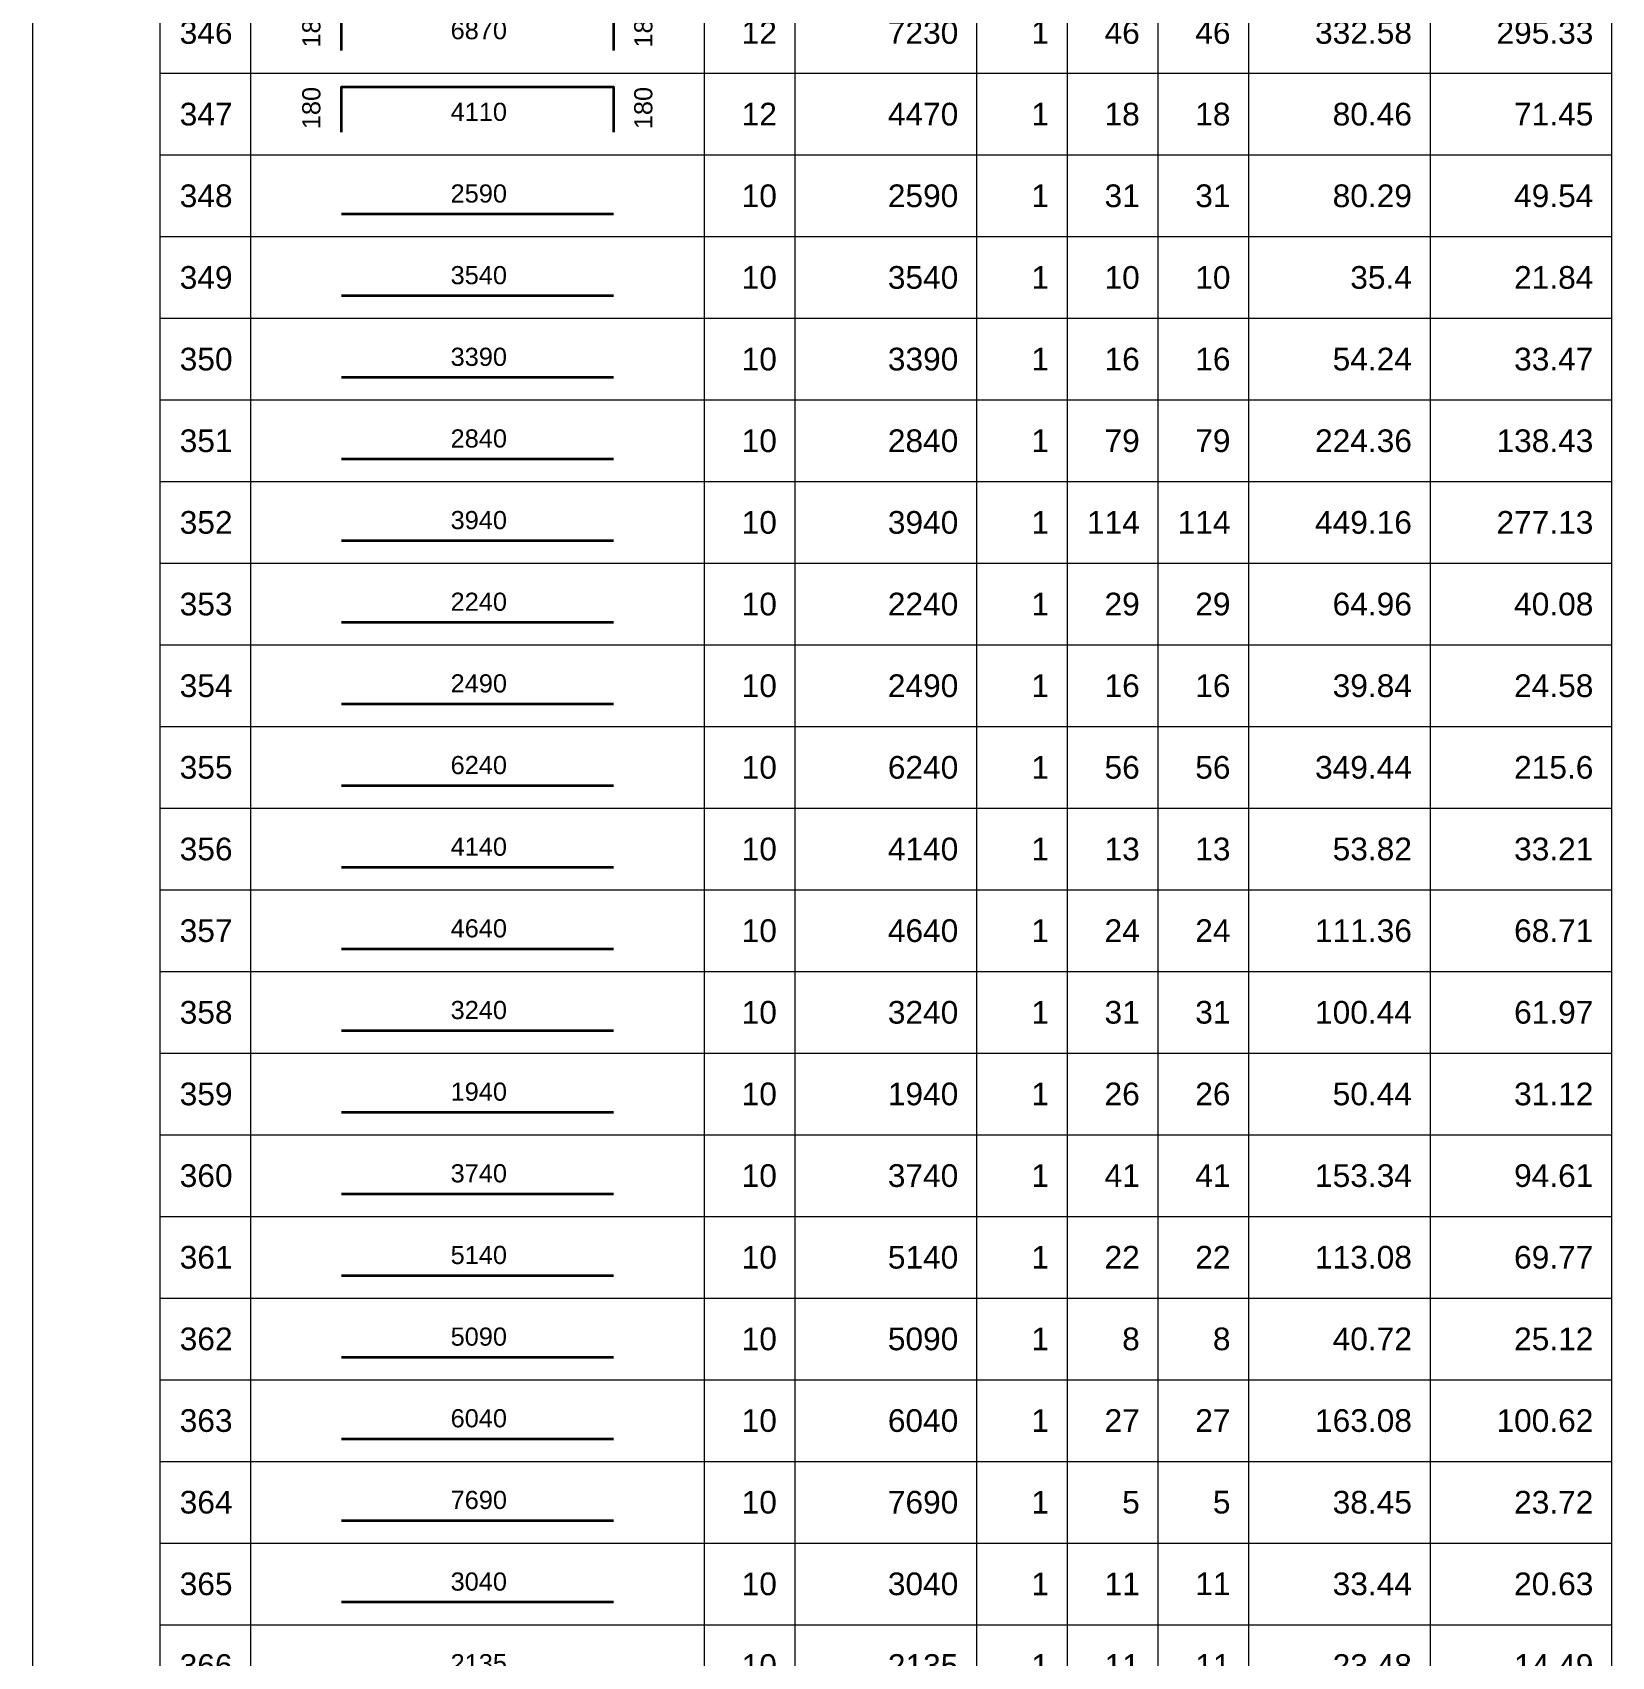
# Model space of a CAD drawing. Header units: millimetres. Extents: x -415354 to 883813, y -531490 to 486716.
# Drawn here: x 798740 to 816146, y -372542 to -354640 of the extents above; entities that cross this region are included whole.
import ezdxf
from ezdxf.enums import TextEntityAlignment as Align

# ---------------------------------------------------------------- set-up
doc = ezdxf.new("R2010")
doc.units = ezdxf.units.MM
doc.header["$MEASUREMENT"] = 0
for name, color, linetype, lineweight in [('NDC_FRAME', 7, 'Continuous', 20), ('NDC_S_REBAR', 4, 'Continuous', 35), ('NDC_S_VN TEXT', 7, 'Continuous', 20), ('NDC_Table', 3, 'Continuous', 20)]:
    doc.layers.add(name, color=color, linetype=linetype, lineweight=lineweight)
doc.styles.add('ARIAL', font='arial.ttf', dxfattribs={"width": 0.8})

# ---------------------------------------------------------------- blocks, each defined once
blk = doc.blocks.new('dang04')
at = {"layer": 'NDC_S_REBAR'}
blk.add_lwpolyline([(3405, -650), (3405, -150), (6405, -150), (6405, -650)], dxfattribs=at)
at = {"layer": 'NDC_Table'}
for p, q in [((0, 0), (0, -900)), ((1405, 0), (1405, -900)), ((2405, 0), (2405, -900)), ((7405, 0), (7405, -900)), ((8405, 0), (8405, -900)), ((10405, 0), (10405, -900)), ((11405, 0), (11405, -900)), ((12405, 0), (12405, -900)), ((13405, 0), (13405, -900)), ((15405, 0), (15405, -900)), ((17405, 0), (17405, -900)), ((1405, -900), (17405, -900))]:
    blk.add_line(p, q, dxfattribs=at)
at = {"layer": 'NDC_S_VN TEXT', "style": 'ARIAL'}
for p in [(3073, -150), (6733, -150)]:
    blk.add_attdef('D03', text='', height=200, rotation=90, dxfattribs=at).set_placement(p, align=Align.MIDDLE_RIGHT)
for p in [(2205, -450), (8205, -450), (10205, -450), (11205, -450), (12205, -450), (13205, -450), (15205, -450), (17205, -450)]:
    blk.add_attdef('D03', text='', height=250, dxfattribs=at).set_placement(p, align=Align.MIDDLE_RIGHT)
blk.add_attdef('D03', text='', height=200, dxfattribs=at).set_placement((4920, -425), align=Align.MIDDLE_CENTER)
blk = doc.blocks.new('dang01')
at = {"layer": 'NDC_S_REBAR'}
blk.add_line((3405, -650), (6405, -650), dxfattribs=at)
at = {"layer": 'NDC_Table'}
for p, q in [((0, 0), (0, -900)), ((1405, 0), (1405, -900)), ((2405, 0), (2405, -900)), ((7405, 0), (7405, -900)), ((8405, 0), (8405, -900)), ((10405, 0), (10405, -900)), ((11405, 0), (11405, -900)), ((12405, 0), (12405, -900)), ((13405, 0), (13405, -900)), ((15405, 0), (15405, -900)), ((17405, 0), (17405, -900)), ((1405, -900), (17405, -900))]:
    blk.add_line(p, q, dxfattribs=at)
at = {"layer": 'NDC_S_VN TEXT', "style": 'ARIAL'}
for p in [(2205, -450), (8205, -450), (10205, -450), (11205, -450), (12205, -450), (13205, -450), (15205, -450), (17205, -450)]:
    blk.add_attdef('D03', text='', height=250, dxfattribs=at).set_placement(p, align=Align.MIDDLE_RIGHT)
blk.add_attdef('00000000', text='', height=200, dxfattribs=at).set_placement((4920, -425), align=Align.MIDDLE_CENTER)

msp = doc.modelspace()

# ---------------------------------------------------------------- block references
at = {"layer": 'NDC_FRAME'}
ref = msp.add_blockref('dang04', (798740.5, -354190.5), dxfattribs=at)
ref.add_attrib('D03', '346', dxfattribs={"layer": 'NDC_S_VN TEXT', "height": 250, "style": 'ARIAL'}).set_placement((800945.8, -354640.5), align=Align.MIDDLE_RIGHT)
ref.add_attrib('D03', '180', dxfattribs={"layer": 'NDC_S_VN TEXT', "height": 200, "rotation": 90, "style": 'ARIAL'}).set_placement((801813.8, -354340.5), align=Align.MIDDLE_RIGHT)
ref.add_attrib('D03', '6870', dxfattribs={"layer": 'NDC_S_VN TEXT', "height": 200, "style": 'ARIAL'}).set_placement((803660.1, -354615.2), align=Align.MIDDLE_CENTER)
ref.add_attrib('D03', '180', dxfattribs={"layer": 'NDC_S_VN TEXT', "height": 200, "rotation": 90, "style": 'ARIAL'}).set_placement((805473, -354340.5), align=Align.MIDDLE_RIGHT)
ref.add_attrib('D03', '12', dxfattribs={"layer": 'NDC_S_VN TEXT', "height": 250, "style": 'ARIAL'}).set_placement((806945.8, -354640.5), align=Align.MIDDLE_RIGHT)
ref.add_attrib('D03', '7230', dxfattribs={"layer": 'NDC_S_VN TEXT', "height": 250, "style": 'ARIAL'}).set_placement((808945.8, -354640.5), align=Align.MIDDLE_RIGHT)
ref.add_attrib('D03', '1', dxfattribs={"layer": 'NDC_S_VN TEXT', "height": 250, "style": 'ARIAL'}).set_placement((809945.8, -354640.5), align=Align.MIDDLE_RIGHT)
ref.add_attrib('D03', '46', dxfattribs={"layer": 'NDC_S_VN TEXT', "height": 250, "style": 'ARIAL'}).set_placement((810945.8, -354640.5), align=Align.MIDDLE_RIGHT)
ref.add_attrib('D03', '46', dxfattribs={"layer": 'NDC_S_VN TEXT', "height": 250, "style": 'ARIAL'}).set_placement((811945.8, -354640.2), align=Align.MIDDLE_RIGHT)
ref.add_attrib('D03', '332.58', dxfattribs={"layer": 'NDC_S_VN TEXT', "height": 250, "style": 'ARIAL'}).set_placement((813945.8, -354640.5), align=Align.MIDDLE_RIGHT)
ref.add_attrib('D03', '295.33', dxfattribs={"layer": 'NDC_S_VN TEXT', "height": 250, "style": 'ARIAL'}).set_placement((815945.8, -354640.5), align=Align.MIDDLE_RIGHT)
ref = msp.add_blockref('dang04', (798740.5, -355090.5), dxfattribs=at)
ref.add_attrib('D03', '347', dxfattribs={"layer": 'NDC_S_VN TEXT', "height": 250, "style": 'ARIAL'}).set_placement((800945.8, -355540.5), align=Align.MIDDLE_RIGHT)
ref.add_attrib('D03', '180', dxfattribs={"layer": 'NDC_S_VN TEXT', "height": 200, "rotation": 90, "style": 'ARIAL'}).set_placement((801813.8, -355240.5), align=Align.MIDDLE_RIGHT)
ref.add_attrib('D03', '4110', dxfattribs={"layer": 'NDC_S_VN TEXT', "height": 200, "style": 'ARIAL'}).set_placement((803660.1, -355515.2), align=Align.MIDDLE_CENTER)
ref.add_attrib('D03', '180', dxfattribs={"layer": 'NDC_S_VN TEXT', "height": 200, "rotation": 90, "style": 'ARIAL'}).set_placement((805473, -355240.5), align=Align.MIDDLE_RIGHT)
ref.add_attrib('D03', '12', dxfattribs={"layer": 'NDC_S_VN TEXT', "height": 250, "style": 'ARIAL'}).set_placement((806945.8, -355540.5), align=Align.MIDDLE_RIGHT)
ref.add_attrib('D03', '4470', dxfattribs={"layer": 'NDC_S_VN TEXT', "height": 250, "style": 'ARIAL'}).set_placement((808945.8, -355540.5), align=Align.MIDDLE_RIGHT)
ref.add_attrib('D03', '1', dxfattribs={"layer": 'NDC_S_VN TEXT', "height": 250, "style": 'ARIAL'}).set_placement((809945.8, -355540.5), align=Align.MIDDLE_RIGHT)
ref.add_attrib('D03', '18', dxfattribs={"layer": 'NDC_S_VN TEXT', "height": 250, "style": 'ARIAL'}).set_placement((810945.8, -355540.5), align=Align.MIDDLE_RIGHT)
ref.add_attrib('D03', '18', dxfattribs={"layer": 'NDC_S_VN TEXT', "height": 250, "style": 'ARIAL'}).set_placement((811945.8, -355540.2), align=Align.MIDDLE_RIGHT)
ref.add_attrib('D03', '80.46', dxfattribs={"layer": 'NDC_S_VN TEXT', "height": 250, "style": 'ARIAL'}).set_placement((813945.8, -355540.5), align=Align.MIDDLE_RIGHT)
ref.add_attrib('D03', '71.45', dxfattribs={"layer": 'NDC_S_VN TEXT', "height": 250, "style": 'ARIAL'}).set_placement((815945.8, -355540.5), align=Align.MIDDLE_RIGHT)
ref = msp.add_blockref('dang01', (798740.5, -355990.5), dxfattribs=at)
ref.add_attrib('D03', '348', dxfattribs={"layer": 'NDC_S_VN TEXT', "height": 250, "style": 'ARIAL'}).set_placement((800945.8, -356440.5), align=Align.MIDDLE_RIGHT)
ref.add_attrib('00000000', '2590', dxfattribs={"layer": 'NDC_S_VN TEXT', "height": 200, "style": 'ARIAL'}).set_placement((803660.1, -356415.2), align=Align.MIDDLE_CENTER)
ref.add_attrib('D03', '10', dxfattribs={"layer": 'NDC_S_VN TEXT', "height": 250, "style": 'ARIAL'}).set_placement((806945.8, -356440.5), align=Align.MIDDLE_RIGHT)
ref.add_attrib('D03', '2590', dxfattribs={"layer": 'NDC_S_VN TEXT', "height": 250, "style": 'ARIAL'}).set_placement((808945.8, -356440.5), align=Align.MIDDLE_RIGHT)
ref.add_attrib('D03', '1', dxfattribs={"layer": 'NDC_S_VN TEXT', "height": 250, "style": 'ARIAL'}).set_placement((809945.8, -356440.5), align=Align.MIDDLE_RIGHT)
ref.add_attrib('D03', '31', dxfattribs={"layer": 'NDC_S_VN TEXT', "height": 250, "style": 'ARIAL'}).set_placement((810945.8, -356440.5), align=Align.MIDDLE_RIGHT)
ref.add_attrib('D03', '31', dxfattribs={"layer": 'NDC_S_VN TEXT', "height": 250, "style": 'ARIAL'}).set_placement((811945.8, -356440.2), align=Align.MIDDLE_RIGHT)
ref.add_attrib('D03', '80.29', dxfattribs={"layer": 'NDC_S_VN TEXT', "height": 250, "style": 'ARIAL'}).set_placement((813945.8, -356440.5), align=Align.MIDDLE_RIGHT)
ref.add_attrib('D03', '49.54', dxfattribs={"layer": 'NDC_S_VN TEXT', "height": 250, "style": 'ARIAL'}).set_placement((815945.8, -356440.5), align=Align.MIDDLE_RIGHT)
ref = msp.add_blockref('dang01', (798740.5, -356890.5), dxfattribs=at)
ref.add_attrib('D03', '349', dxfattribs={"layer": 'NDC_S_VN TEXT', "height": 250, "style": 'ARIAL'}).set_placement((800945.8, -357340.5), align=Align.MIDDLE_RIGHT)
ref.add_attrib('00000000', '3540', dxfattribs={"layer": 'NDC_S_VN TEXT', "height": 200, "style": 'ARIAL'}).set_placement((803660.1, -357315.2), align=Align.MIDDLE_CENTER)
ref.add_attrib('D03', '10', dxfattribs={"layer": 'NDC_S_VN TEXT', "height": 250, "style": 'ARIAL'}).set_placement((806945.8, -357340.5), align=Align.MIDDLE_RIGHT)
ref.add_attrib('D03', '3540', dxfattribs={"layer": 'NDC_S_VN TEXT', "height": 250, "style": 'ARIAL'}).set_placement((808945.8, -357340.5), align=Align.MIDDLE_RIGHT)
ref.add_attrib('D03', '1', dxfattribs={"layer": 'NDC_S_VN TEXT', "height": 250, "style": 'ARIAL'}).set_placement((809945.8, -357340.5), align=Align.MIDDLE_RIGHT)
ref.add_attrib('D03', '10', dxfattribs={"layer": 'NDC_S_VN TEXT', "height": 250, "style": 'ARIAL'}).set_placement((810945.8, -357340.5), align=Align.MIDDLE_RIGHT)
ref.add_attrib('D03', '10', dxfattribs={"layer": 'NDC_S_VN TEXT', "height": 250, "style": 'ARIAL'}).set_placement((811945.8, -357340.2), align=Align.MIDDLE_RIGHT)
ref.add_attrib('D03', '35.4', dxfattribs={"layer": 'NDC_S_VN TEXT', "height": 250, "style": 'ARIAL'}).set_placement((813945.8, -357340.5), align=Align.MIDDLE_RIGHT)
ref.add_attrib('D03', '21.84', dxfattribs={"layer": 'NDC_S_VN TEXT', "height": 250, "style": 'ARIAL'}).set_placement((815945.8, -357340.5), align=Align.MIDDLE_RIGHT)
ref = msp.add_blockref('dang01', (798740.5, -357790.5), dxfattribs=at)
ref.add_attrib('D03', '350', dxfattribs={"layer": 'NDC_S_VN TEXT', "height": 250, "style": 'ARIAL'}).set_placement((800945.8, -358240.5), align=Align.MIDDLE_RIGHT)
ref.add_attrib('00000000', '3390', dxfattribs={"layer": 'NDC_S_VN TEXT', "height": 200, "style": 'ARIAL'}).set_placement((803660.1, -358215.2), align=Align.MIDDLE_CENTER)
ref.add_attrib('D03', '10', dxfattribs={"layer": 'NDC_S_VN TEXT', "height": 250, "style": 'ARIAL'}).set_placement((806945.8, -358240.5), align=Align.MIDDLE_RIGHT)
ref.add_attrib('D03', '3390', dxfattribs={"layer": 'NDC_S_VN TEXT', "height": 250, "style": 'ARIAL'}).set_placement((808945.8, -358240.5), align=Align.MIDDLE_RIGHT)
ref.add_attrib('D03', '1', dxfattribs={"layer": 'NDC_S_VN TEXT', "height": 250, "style": 'ARIAL'}).set_placement((809945.8, -358240.5), align=Align.MIDDLE_RIGHT)
ref.add_attrib('D03', '16', dxfattribs={"layer": 'NDC_S_VN TEXT', "height": 250, "style": 'ARIAL'}).set_placement((810945.8, -358240.5), align=Align.MIDDLE_RIGHT)
ref.add_attrib('D03', '16', dxfattribs={"layer": 'NDC_S_VN TEXT', "height": 250, "style": 'ARIAL'}).set_placement((811945.8, -358240.2), align=Align.MIDDLE_RIGHT)
ref.add_attrib('D03', '54.24', dxfattribs={"layer": 'NDC_S_VN TEXT', "height": 250, "style": 'ARIAL'}).set_placement((813945.8, -358240.5), align=Align.MIDDLE_RIGHT)
ref.add_attrib('D03', '33.47', dxfattribs={"layer": 'NDC_S_VN TEXT', "height": 250, "style": 'ARIAL'}).set_placement((815945.8, -358240.5), align=Align.MIDDLE_RIGHT)
ref = msp.add_blockref('dang01', (798740.5, -358690.5), dxfattribs=at)
ref.add_attrib('D03', '351', dxfattribs={"layer": 'NDC_S_VN TEXT', "height": 250, "style": 'ARIAL'}).set_placement((800945.8, -359140.5), align=Align.MIDDLE_RIGHT)
ref.add_attrib('00000000', '2840', dxfattribs={"layer": 'NDC_S_VN TEXT', "height": 200, "style": 'ARIAL'}).set_placement((803660.1, -359115.2), align=Align.MIDDLE_CENTER)
ref.add_attrib('D03', '10', dxfattribs={"layer": 'NDC_S_VN TEXT', "height": 250, "style": 'ARIAL'}).set_placement((806945.8, -359140.5), align=Align.MIDDLE_RIGHT)
ref.add_attrib('D03', '2840', dxfattribs={"layer": 'NDC_S_VN TEXT', "height": 250, "style": 'ARIAL'}).set_placement((808945.8, -359140.5), align=Align.MIDDLE_RIGHT)
ref.add_attrib('D03', '1', dxfattribs={"layer": 'NDC_S_VN TEXT', "height": 250, "style": 'ARIAL'}).set_placement((809945.8, -359140.5), align=Align.MIDDLE_RIGHT)
ref.add_attrib('D03', '79', dxfattribs={"layer": 'NDC_S_VN TEXT', "height": 250, "style": 'ARIAL'}).set_placement((810945.8, -359140.5), align=Align.MIDDLE_RIGHT)
ref.add_attrib('D03', '79', dxfattribs={"layer": 'NDC_S_VN TEXT', "height": 250, "style": 'ARIAL'}).set_placement((811945.8, -359140.2), align=Align.MIDDLE_RIGHT)
ref.add_attrib('D03', '224.36', dxfattribs={"layer": 'NDC_S_VN TEXT', "height": 250, "style": 'ARIAL'}).set_placement((813945.8, -359140.5), align=Align.MIDDLE_RIGHT)
ref.add_attrib('D03', '138.43', dxfattribs={"layer": 'NDC_S_VN TEXT', "height": 250, "style": 'ARIAL'}).set_placement((815945.8, -359140.5), align=Align.MIDDLE_RIGHT)
ref = msp.add_blockref('dang01', (798740.5, -359590.5), dxfattribs=at)
ref.add_attrib('D03', '352', dxfattribs={"layer": 'NDC_S_VN TEXT', "height": 250, "style": 'ARIAL'}).set_placement((800945.8, -360040.5), align=Align.MIDDLE_RIGHT)
ref.add_attrib('00000000', '3940', dxfattribs={"layer": 'NDC_S_VN TEXT', "height": 200, "style": 'ARIAL'}).set_placement((803660.1, -360015.2), align=Align.MIDDLE_CENTER)
ref.add_attrib('D03', '10', dxfattribs={"layer": 'NDC_S_VN TEXT', "height": 250, "style": 'ARIAL'}).set_placement((806945.8, -360040.5), align=Align.MIDDLE_RIGHT)
ref.add_attrib('D03', '3940', dxfattribs={"layer": 'NDC_S_VN TEXT', "height": 250, "style": 'ARIAL'}).set_placement((808945.8, -360040.5), align=Align.MIDDLE_RIGHT)
ref.add_attrib('D03', '1', dxfattribs={"layer": 'NDC_S_VN TEXT', "height": 250, "style": 'ARIAL'}).set_placement((809945.8, -360040.5), align=Align.MIDDLE_RIGHT)
ref.add_attrib('D03', '114', dxfattribs={"layer": 'NDC_S_VN TEXT', "height": 250, "style": 'ARIAL'}).set_placement((810945.8, -360040.5), align=Align.MIDDLE_RIGHT)
ref.add_attrib('D03', '114', dxfattribs={"layer": 'NDC_S_VN TEXT', "height": 250, "style": 'ARIAL'}).set_placement((811945.8, -360040.2), align=Align.MIDDLE_RIGHT)
ref.add_attrib('D03', '449.16', dxfattribs={"layer": 'NDC_S_VN TEXT', "height": 250, "style": 'ARIAL'}).set_placement((813945.8, -360040.5), align=Align.MIDDLE_RIGHT)
ref.add_attrib('D03', '277.13', dxfattribs={"layer": 'NDC_S_VN TEXT', "height": 250, "style": 'ARIAL'}).set_placement((815945.8, -360040.5), align=Align.MIDDLE_RIGHT)
ref = msp.add_blockref('dang01', (798740.5, -360490.5), dxfattribs=at)
ref.add_attrib('D03', '353', dxfattribs={"layer": 'NDC_S_VN TEXT', "height": 250, "style": 'ARIAL'}).set_placement((800945.8, -360940.5), align=Align.MIDDLE_RIGHT)
ref.add_attrib('00000000', '2240', dxfattribs={"layer": 'NDC_S_VN TEXT', "height": 200, "style": 'ARIAL'}).set_placement((803660.1, -360915.2), align=Align.MIDDLE_CENTER)
ref.add_attrib('D03', '10', dxfattribs={"layer": 'NDC_S_VN TEXT', "height": 250, "style": 'ARIAL'}).set_placement((806945.8, -360940.5), align=Align.MIDDLE_RIGHT)
ref.add_attrib('D03', '2240', dxfattribs={"layer": 'NDC_S_VN TEXT', "height": 250, "style": 'ARIAL'}).set_placement((808945.8, -360940.5), align=Align.MIDDLE_RIGHT)
ref.add_attrib('D03', '1', dxfattribs={"layer": 'NDC_S_VN TEXT', "height": 250, "style": 'ARIAL'}).set_placement((809945.8, -360940.5), align=Align.MIDDLE_RIGHT)
ref.add_attrib('D03', '29', dxfattribs={"layer": 'NDC_S_VN TEXT', "height": 250, "style": 'ARIAL'}).set_placement((810945.8, -360940.5), align=Align.MIDDLE_RIGHT)
ref.add_attrib('D03', '29', dxfattribs={"layer": 'NDC_S_VN TEXT', "height": 250, "style": 'ARIAL'}).set_placement((811945.8, -360940.2), align=Align.MIDDLE_RIGHT)
ref.add_attrib('D03', '64.96', dxfattribs={"layer": 'NDC_S_VN TEXT', "height": 250, "style": 'ARIAL'}).set_placement((813945.8, -360940.5), align=Align.MIDDLE_RIGHT)
ref.add_attrib('D03', '40.08', dxfattribs={"layer": 'NDC_S_VN TEXT', "height": 250, "style": 'ARIAL'}).set_placement((815945.8, -360940.5), align=Align.MIDDLE_RIGHT)
ref = msp.add_blockref('dang01', (798740.5, -361390.5), dxfattribs=at)
ref.add_attrib('D03', '354', dxfattribs={"layer": 'NDC_S_VN TEXT', "height": 250, "style": 'ARIAL'}).set_placement((800945.8, -361840.5), align=Align.MIDDLE_RIGHT)
ref.add_attrib('00000000', '2490', dxfattribs={"layer": 'NDC_S_VN TEXT', "height": 200, "style": 'ARIAL'}).set_placement((803660.1, -361815.2), align=Align.MIDDLE_CENTER)
ref.add_attrib('D03', '10', dxfattribs={"layer": 'NDC_S_VN TEXT', "height": 250, "style": 'ARIAL'}).set_placement((806945.8, -361840.5), align=Align.MIDDLE_RIGHT)
ref.add_attrib('D03', '2490', dxfattribs={"layer": 'NDC_S_VN TEXT', "height": 250, "style": 'ARIAL'}).set_placement((808945.8, -361840.5), align=Align.MIDDLE_RIGHT)
ref.add_attrib('D03', '1', dxfattribs={"layer": 'NDC_S_VN TEXT', "height": 250, "style": 'ARIAL'}).set_placement((809945.8, -361840.5), align=Align.MIDDLE_RIGHT)
ref.add_attrib('D03', '16', dxfattribs={"layer": 'NDC_S_VN TEXT', "height": 250, "style": 'ARIAL'}).set_placement((810945.8, -361840.5), align=Align.MIDDLE_RIGHT)
ref.add_attrib('D03', '16', dxfattribs={"layer": 'NDC_S_VN TEXT', "height": 250, "style": 'ARIAL'}).set_placement((811945.8, -361840.2), align=Align.MIDDLE_RIGHT)
ref.add_attrib('D03', '39.84', dxfattribs={"layer": 'NDC_S_VN TEXT', "height": 250, "style": 'ARIAL'}).set_placement((813945.8, -361840.5), align=Align.MIDDLE_RIGHT)
ref.add_attrib('D03', '24.58', dxfattribs={"layer": 'NDC_S_VN TEXT', "height": 250, "style": 'ARIAL'}).set_placement((815945.8, -361840.5), align=Align.MIDDLE_RIGHT)
ref = msp.add_blockref('dang01', (798740.5, -362290.5), dxfattribs=at)
ref.add_attrib('D03', '355', dxfattribs={"layer": 'NDC_S_VN TEXT', "height": 250, "style": 'ARIAL'}).set_placement((800945.8, -362740.5), align=Align.MIDDLE_RIGHT)
ref.add_attrib('00000000', '6240', dxfattribs={"layer": 'NDC_S_VN TEXT', "height": 200, "style": 'ARIAL'}).set_placement((803660.1, -362715.2), align=Align.MIDDLE_CENTER)
ref.add_attrib('D03', '10', dxfattribs={"layer": 'NDC_S_VN TEXT', "height": 250, "style": 'ARIAL'}).set_placement((806945.8, -362740.5), align=Align.MIDDLE_RIGHT)
ref.add_attrib('D03', '6240', dxfattribs={"layer": 'NDC_S_VN TEXT', "height": 250, "style": 'ARIAL'}).set_placement((808945.8, -362740.5), align=Align.MIDDLE_RIGHT)
ref.add_attrib('D03', '1', dxfattribs={"layer": 'NDC_S_VN TEXT', "height": 250, "style": 'ARIAL'}).set_placement((809945.8, -362740.5), align=Align.MIDDLE_RIGHT)
ref.add_attrib('D03', '56', dxfattribs={"layer": 'NDC_S_VN TEXT', "height": 250, "style": 'ARIAL'}).set_placement((810945.8, -362740.5), align=Align.MIDDLE_RIGHT)
ref.add_attrib('D03', '56', dxfattribs={"layer": 'NDC_S_VN TEXT', "height": 250, "style": 'ARIAL'}).set_placement((811945.8, -362740.2), align=Align.MIDDLE_RIGHT)
ref.add_attrib('D03', '349.44', dxfattribs={"layer": 'NDC_S_VN TEXT', "height": 250, "style": 'ARIAL'}).set_placement((813945.8, -362740.5), align=Align.MIDDLE_RIGHT)
ref.add_attrib('D03', '215.6', dxfattribs={"layer": 'NDC_S_VN TEXT', "height": 250, "style": 'ARIAL'}).set_placement((815945.8, -362740.5), align=Align.MIDDLE_RIGHT)
ref = msp.add_blockref('dang01', (798740.5, -363190.5), dxfattribs=at)
ref.add_attrib('D03', '356', dxfattribs={"layer": 'NDC_S_VN TEXT', "height": 250, "style": 'ARIAL'}).set_placement((800945.8, -363640.5), align=Align.MIDDLE_RIGHT)
ref.add_attrib('00000000', '4140', dxfattribs={"layer": 'NDC_S_VN TEXT', "height": 200, "style": 'ARIAL'}).set_placement((803660.1, -363615.2), align=Align.MIDDLE_CENTER)
ref.add_attrib('D03', '10', dxfattribs={"layer": 'NDC_S_VN TEXT', "height": 250, "style": 'ARIAL'}).set_placement((806945.8, -363640.5), align=Align.MIDDLE_RIGHT)
ref.add_attrib('D03', '4140', dxfattribs={"layer": 'NDC_S_VN TEXT', "height": 250, "style": 'ARIAL'}).set_placement((808945.8, -363640.5), align=Align.MIDDLE_RIGHT)
ref.add_attrib('D03', '1', dxfattribs={"layer": 'NDC_S_VN TEXT', "height": 250, "style": 'ARIAL'}).set_placement((809945.8, -363640.5), align=Align.MIDDLE_RIGHT)
ref.add_attrib('D03', '13', dxfattribs={"layer": 'NDC_S_VN TEXT', "height": 250, "style": 'ARIAL'}).set_placement((810945.8, -363640.5), align=Align.MIDDLE_RIGHT)
ref.add_attrib('D03', '13', dxfattribs={"layer": 'NDC_S_VN TEXT', "height": 250, "style": 'ARIAL'}).set_placement((811945.8, -363640.2), align=Align.MIDDLE_RIGHT)
ref.add_attrib('D03', '53.82', dxfattribs={"layer": 'NDC_S_VN TEXT', "height": 250, "style": 'ARIAL'}).set_placement((813945.8, -363640.5), align=Align.MIDDLE_RIGHT)
ref.add_attrib('D03', '33.21', dxfattribs={"layer": 'NDC_S_VN TEXT', "height": 250, "style": 'ARIAL'}).set_placement((815945.8, -363640.5), align=Align.MIDDLE_RIGHT)
ref = msp.add_blockref('dang01', (798740.5, -364090.5), dxfattribs=at)
ref.add_attrib('D03', '357', dxfattribs={"layer": 'NDC_S_VN TEXT', "height": 250, "style": 'ARIAL'}).set_placement((800945.8, -364540.5), align=Align.MIDDLE_RIGHT)
ref.add_attrib('00000000', '4640', dxfattribs={"layer": 'NDC_S_VN TEXT', "height": 200, "style": 'ARIAL'}).set_placement((803660.1, -364515.2), align=Align.MIDDLE_CENTER)
ref.add_attrib('D03', '10', dxfattribs={"layer": 'NDC_S_VN TEXT', "height": 250, "style": 'ARIAL'}).set_placement((806945.8, -364540.5), align=Align.MIDDLE_RIGHT)
ref.add_attrib('D03', '4640', dxfattribs={"layer": 'NDC_S_VN TEXT', "height": 250, "style": 'ARIAL'}).set_placement((808945.8, -364540.5), align=Align.MIDDLE_RIGHT)
ref.add_attrib('D03', '1', dxfattribs={"layer": 'NDC_S_VN TEXT', "height": 250, "style": 'ARIAL'}).set_placement((809945.8, -364540.5), align=Align.MIDDLE_RIGHT)
ref.add_attrib('D03', '24', dxfattribs={"layer": 'NDC_S_VN TEXT', "height": 250, "style": 'ARIAL'}).set_placement((810945.8, -364540.5), align=Align.MIDDLE_RIGHT)
ref.add_attrib('D03', '24', dxfattribs={"layer": 'NDC_S_VN TEXT', "height": 250, "style": 'ARIAL'}).set_placement((811945.8, -364540.2), align=Align.MIDDLE_RIGHT)
ref.add_attrib('D03', '111.36', dxfattribs={"layer": 'NDC_S_VN TEXT', "height": 250, "style": 'ARIAL'}).set_placement((813945.8, -364540.5), align=Align.MIDDLE_RIGHT)
ref.add_attrib('D03', '68.71', dxfattribs={"layer": 'NDC_S_VN TEXT', "height": 250, "style": 'ARIAL'}).set_placement((815945.8, -364540.5), align=Align.MIDDLE_RIGHT)
ref = msp.add_blockref('dang01', (798740.5, -364990.5), dxfattribs=at)
ref.add_attrib('D03', '358', dxfattribs={"layer": 'NDC_S_VN TEXT', "height": 250, "style": 'ARIAL'}).set_placement((800945.8, -365440.5), align=Align.MIDDLE_RIGHT)
ref.add_attrib('00000000', '3240', dxfattribs={"layer": 'NDC_S_VN TEXT', "height": 200, "style": 'ARIAL'}).set_placement((803660.1, -365415.2), align=Align.MIDDLE_CENTER)
ref.add_attrib('D03', '10', dxfattribs={"layer": 'NDC_S_VN TEXT', "height": 250, "style": 'ARIAL'}).set_placement((806945.8, -365440.5), align=Align.MIDDLE_RIGHT)
ref.add_attrib('D03', '3240', dxfattribs={"layer": 'NDC_S_VN TEXT', "height": 250, "style": 'ARIAL'}).set_placement((808945.8, -365440.5), align=Align.MIDDLE_RIGHT)
ref.add_attrib('D03', '1', dxfattribs={"layer": 'NDC_S_VN TEXT', "height": 250, "style": 'ARIAL'}).set_placement((809945.8, -365440.5), align=Align.MIDDLE_RIGHT)
ref.add_attrib('D03', '31', dxfattribs={"layer": 'NDC_S_VN TEXT', "height": 250, "style": 'ARIAL'}).set_placement((810945.8, -365440.5), align=Align.MIDDLE_RIGHT)
ref.add_attrib('D03', '31', dxfattribs={"layer": 'NDC_S_VN TEXT', "height": 250, "style": 'ARIAL'}).set_placement((811945.8, -365440.2), align=Align.MIDDLE_RIGHT)
ref.add_attrib('D03', '100.44', dxfattribs={"layer": 'NDC_S_VN TEXT', "height": 250, "style": 'ARIAL'}).set_placement((813945.8, -365440.5), align=Align.MIDDLE_RIGHT)
ref.add_attrib('D03', '61.97', dxfattribs={"layer": 'NDC_S_VN TEXT', "height": 250, "style": 'ARIAL'}).set_placement((815945.8, -365440.5), align=Align.MIDDLE_RIGHT)
ref = msp.add_blockref('dang01', (798740.5, -365890.5), dxfattribs=at)
ref.add_attrib('D03', '359', dxfattribs={"layer": 'NDC_S_VN TEXT', "height": 250, "style": 'ARIAL'}).set_placement((800945.8, -366340.5), align=Align.MIDDLE_RIGHT)
ref.add_attrib('00000000', '1940', dxfattribs={"layer": 'NDC_S_VN TEXT', "height": 200, "style": 'ARIAL'}).set_placement((803660.1, -366315.2), align=Align.MIDDLE_CENTER)
ref.add_attrib('D03', '10', dxfattribs={"layer": 'NDC_S_VN TEXT', "height": 250, "style": 'ARIAL'}).set_placement((806945.8, -366340.5), align=Align.MIDDLE_RIGHT)
ref.add_attrib('D03', '1940', dxfattribs={"layer": 'NDC_S_VN TEXT', "height": 250, "style": 'ARIAL'}).set_placement((808945.8, -366340.5), align=Align.MIDDLE_RIGHT)
ref.add_attrib('D03', '1', dxfattribs={"layer": 'NDC_S_VN TEXT', "height": 250, "style": 'ARIAL'}).set_placement((809945.8, -366340.5), align=Align.MIDDLE_RIGHT)
ref.add_attrib('D03', '26', dxfattribs={"layer": 'NDC_S_VN TEXT', "height": 250, "style": 'ARIAL'}).set_placement((810945.8, -366340.5), align=Align.MIDDLE_RIGHT)
ref.add_attrib('D03', '26', dxfattribs={"layer": 'NDC_S_VN TEXT', "height": 250, "style": 'ARIAL'}).set_placement((811945.8, -366340.2), align=Align.MIDDLE_RIGHT)
ref.add_attrib('D03', '50.44', dxfattribs={"layer": 'NDC_S_VN TEXT', "height": 250, "style": 'ARIAL'}).set_placement((813945.8, -366340.5), align=Align.MIDDLE_RIGHT)
ref.add_attrib('D03', '31.12', dxfattribs={"layer": 'NDC_S_VN TEXT', "height": 250, "style": 'ARIAL'}).set_placement((815945.8, -366340.5), align=Align.MIDDLE_RIGHT)
ref = msp.add_blockref('dang01', (798740.5, -366790.5), dxfattribs=at)
ref.add_attrib('D03', '360', dxfattribs={"layer": 'NDC_S_VN TEXT', "height": 250, "style": 'ARIAL'}).set_placement((800945.8, -367240.5), align=Align.MIDDLE_RIGHT)
ref.add_attrib('00000000', '3740', dxfattribs={"layer": 'NDC_S_VN TEXT', "height": 200, "style": 'ARIAL'}).set_placement((803660.1, -367215.2), align=Align.MIDDLE_CENTER)
ref.add_attrib('D03', '10', dxfattribs={"layer": 'NDC_S_VN TEXT', "height": 250, "style": 'ARIAL'}).set_placement((806945.8, -367240.5), align=Align.MIDDLE_RIGHT)
ref.add_attrib('D03', '3740', dxfattribs={"layer": 'NDC_S_VN TEXT', "height": 250, "style": 'ARIAL'}).set_placement((808945.8, -367240.5), align=Align.MIDDLE_RIGHT)
ref.add_attrib('D03', '1', dxfattribs={"layer": 'NDC_S_VN TEXT', "height": 250, "style": 'ARIAL'}).set_placement((809945.8, -367240.5), align=Align.MIDDLE_RIGHT)
ref.add_attrib('D03', '41', dxfattribs={"layer": 'NDC_S_VN TEXT', "height": 250, "style": 'ARIAL'}).set_placement((810945.8, -367240.5), align=Align.MIDDLE_RIGHT)
ref.add_attrib('D03', '41', dxfattribs={"layer": 'NDC_S_VN TEXT', "height": 250, "style": 'ARIAL'}).set_placement((811945.8, -367240.2), align=Align.MIDDLE_RIGHT)
ref.add_attrib('D03', '153.34', dxfattribs={"layer": 'NDC_S_VN TEXT', "height": 250, "style": 'ARIAL'}).set_placement((813945.8, -367240.5), align=Align.MIDDLE_RIGHT)
ref.add_attrib('D03', '94.61', dxfattribs={"layer": 'NDC_S_VN TEXT', "height": 250, "style": 'ARIAL'}).set_placement((815945.8, -367240.5), align=Align.MIDDLE_RIGHT)
ref = msp.add_blockref('dang01', (798740.5, -367690.5), dxfattribs=at)
ref.add_attrib('D03', '361', dxfattribs={"layer": 'NDC_S_VN TEXT', "height": 250, "style": 'ARIAL'}).set_placement((800945.8, -368140.5), align=Align.MIDDLE_RIGHT)
ref.add_attrib('00000000', '5140', dxfattribs={"layer": 'NDC_S_VN TEXT', "height": 200, "style": 'ARIAL'}).set_placement((803660.1, -368115.2), align=Align.MIDDLE_CENTER)
ref.add_attrib('D03', '10', dxfattribs={"layer": 'NDC_S_VN TEXT', "height": 250, "style": 'ARIAL'}).set_placement((806945.8, -368140.5), align=Align.MIDDLE_RIGHT)
ref.add_attrib('D03', '5140', dxfattribs={"layer": 'NDC_S_VN TEXT', "height": 250, "style": 'ARIAL'}).set_placement((808945.8, -368140.5), align=Align.MIDDLE_RIGHT)
ref.add_attrib('D03', '1', dxfattribs={"layer": 'NDC_S_VN TEXT', "height": 250, "style": 'ARIAL'}).set_placement((809945.8, -368140.5), align=Align.MIDDLE_RIGHT)
ref.add_attrib('D03', '22', dxfattribs={"layer": 'NDC_S_VN TEXT', "height": 250, "style": 'ARIAL'}).set_placement((810945.8, -368140.5), align=Align.MIDDLE_RIGHT)
ref.add_attrib('D03', '22', dxfattribs={"layer": 'NDC_S_VN TEXT', "height": 250, "style": 'ARIAL'}).set_placement((811945.8, -368140.2), align=Align.MIDDLE_RIGHT)
ref.add_attrib('D03', '113.08', dxfattribs={"layer": 'NDC_S_VN TEXT', "height": 250, "style": 'ARIAL'}).set_placement((813945.8, -368140.5), align=Align.MIDDLE_RIGHT)
ref.add_attrib('D03', '69.77', dxfattribs={"layer": 'NDC_S_VN TEXT', "height": 250, "style": 'ARIAL'}).set_placement((815945.8, -368140.5), align=Align.MIDDLE_RIGHT)
ref = msp.add_blockref('dang01', (798740.5, -368590.5), dxfattribs=at)
ref.add_attrib('D03', '362', dxfattribs={"layer": 'NDC_S_VN TEXT', "height": 250, "style": 'ARIAL'}).set_placement((800945.8, -369040.5), align=Align.MIDDLE_RIGHT)
ref.add_attrib('00000000', '5090', dxfattribs={"layer": 'NDC_S_VN TEXT', "height": 200, "style": 'ARIAL'}).set_placement((803660.1, -369015.2), align=Align.MIDDLE_CENTER)
ref.add_attrib('D03', '10', dxfattribs={"layer": 'NDC_S_VN TEXT', "height": 250, "style": 'ARIAL'}).set_placement((806945.8, -369040.5), align=Align.MIDDLE_RIGHT)
ref.add_attrib('D03', '5090', dxfattribs={"layer": 'NDC_S_VN TEXT', "height": 250, "style": 'ARIAL'}).set_placement((808945.8, -369040.5), align=Align.MIDDLE_RIGHT)
ref.add_attrib('D03', '1', dxfattribs={"layer": 'NDC_S_VN TEXT', "height": 250, "style": 'ARIAL'}).set_placement((809945.8, -369040.5), align=Align.MIDDLE_RIGHT)
ref.add_attrib('D03', '8', dxfattribs={"layer": 'NDC_S_VN TEXT', "height": 250, "style": 'ARIAL'}).set_placement((810945.8, -369040.5), align=Align.MIDDLE_RIGHT)
ref.add_attrib('D03', '8', dxfattribs={"layer": 'NDC_S_VN TEXT', "height": 250, "style": 'ARIAL'}).set_placement((811945.8, -369040.2), align=Align.MIDDLE_RIGHT)
ref.add_attrib('D03', '40.72', dxfattribs={"layer": 'NDC_S_VN TEXT', "height": 250, "style": 'ARIAL'}).set_placement((813945.8, -369040.5), align=Align.MIDDLE_RIGHT)
ref.add_attrib('D03', '25.12', dxfattribs={"layer": 'NDC_S_VN TEXT', "height": 250, "style": 'ARIAL'}).set_placement((815945.8, -369040.5), align=Align.MIDDLE_RIGHT)
ref = msp.add_blockref('dang01', (798740.5, -369490.5), dxfattribs=at)
ref.add_attrib('D03', '363', dxfattribs={"layer": 'NDC_S_VN TEXT', "height": 250, "style": 'ARIAL'}).set_placement((800945.8, -369940.5), align=Align.MIDDLE_RIGHT)
ref.add_attrib('00000000', '6040', dxfattribs={"layer": 'NDC_S_VN TEXT', "height": 200, "style": 'ARIAL'}).set_placement((803660.1, -369915.2), align=Align.MIDDLE_CENTER)
ref.add_attrib('D03', '10', dxfattribs={"layer": 'NDC_S_VN TEXT', "height": 250, "style": 'ARIAL'}).set_placement((806945.8, -369940.5), align=Align.MIDDLE_RIGHT)
ref.add_attrib('D03', '6040', dxfattribs={"layer": 'NDC_S_VN TEXT', "height": 250, "style": 'ARIAL'}).set_placement((808945.8, -369940.5), align=Align.MIDDLE_RIGHT)
ref.add_attrib('D03', '1', dxfattribs={"layer": 'NDC_S_VN TEXT', "height": 250, "style": 'ARIAL'}).set_placement((809945.8, -369940.5), align=Align.MIDDLE_RIGHT)
ref.add_attrib('D03', '27', dxfattribs={"layer": 'NDC_S_VN TEXT', "height": 250, "style": 'ARIAL'}).set_placement((810945.8, -369940.5), align=Align.MIDDLE_RIGHT)
ref.add_attrib('D03', '27', dxfattribs={"layer": 'NDC_S_VN TEXT', "height": 250, "style": 'ARIAL'}).set_placement((811945.8, -369940.2), align=Align.MIDDLE_RIGHT)
ref.add_attrib('D03', '163.08', dxfattribs={"layer": 'NDC_S_VN TEXT', "height": 250, "style": 'ARIAL'}).set_placement((813945.8, -369940.5), align=Align.MIDDLE_RIGHT)
ref.add_attrib('D03', '100.62', dxfattribs={"layer": 'NDC_S_VN TEXT', "height": 250, "style": 'ARIAL'}).set_placement((815945.8, -369940.5), align=Align.MIDDLE_RIGHT)
ref = msp.add_blockref('dang01', (798740.5, -370390.5), dxfattribs=at)
ref.add_attrib('D03', '364', dxfattribs={"layer": 'NDC_S_VN TEXT', "height": 250, "style": 'ARIAL'}).set_placement((800945.8, -370840.5), align=Align.MIDDLE_RIGHT)
ref.add_attrib('00000000', '7690', dxfattribs={"layer": 'NDC_S_VN TEXT', "height": 200, "style": 'ARIAL'}).set_placement((803660.1, -370815.2), align=Align.MIDDLE_CENTER)
ref.add_attrib('D03', '10', dxfattribs={"layer": 'NDC_S_VN TEXT', "height": 250, "style": 'ARIAL'}).set_placement((806945.8, -370840.5), align=Align.MIDDLE_RIGHT)
ref.add_attrib('D03', '7690', dxfattribs={"layer": 'NDC_S_VN TEXT', "height": 250, "style": 'ARIAL'}).set_placement((808945.8, -370840.5), align=Align.MIDDLE_RIGHT)
ref.add_attrib('D03', '1', dxfattribs={"layer": 'NDC_S_VN TEXT', "height": 250, "style": 'ARIAL'}).set_placement((809945.8, -370840.5), align=Align.MIDDLE_RIGHT)
ref.add_attrib('D03', '5', dxfattribs={"layer": 'NDC_S_VN TEXT', "height": 250, "style": 'ARIAL'}).set_placement((810945.8, -370840.5), align=Align.MIDDLE_RIGHT)
ref.add_attrib('D03', '5', dxfattribs={"layer": 'NDC_S_VN TEXT', "height": 250, "style": 'ARIAL'}).set_placement((811945.8, -370840.2), align=Align.MIDDLE_RIGHT)
ref.add_attrib('D03', '38.45', dxfattribs={"layer": 'NDC_S_VN TEXT', "height": 250, "style": 'ARIAL'}).set_placement((813945.8, -370840.5), align=Align.MIDDLE_RIGHT)
ref.add_attrib('D03', '23.72', dxfattribs={"layer": 'NDC_S_VN TEXT', "height": 250, "style": 'ARIAL'}).set_placement((815945.8, -370840.5), align=Align.MIDDLE_RIGHT)
ref = msp.add_blockref('dang01', (798740.5, -371290.5), dxfattribs=at)
ref.add_attrib('D03', '365', dxfattribs={"layer": 'NDC_S_VN TEXT', "height": 250, "style": 'ARIAL'}).set_placement((800945.8, -371740.5), align=Align.MIDDLE_RIGHT)
ref.add_attrib('00000000', '3040', dxfattribs={"layer": 'NDC_S_VN TEXT', "height": 200, "style": 'ARIAL'}).set_placement((803660.1, -371715.2), align=Align.MIDDLE_CENTER)
ref.add_attrib('D03', '10', dxfattribs={"layer": 'NDC_S_VN TEXT', "height": 250, "style": 'ARIAL'}).set_placement((806945.8, -371740.5), align=Align.MIDDLE_RIGHT)
ref.add_attrib('D03', '3040', dxfattribs={"layer": 'NDC_S_VN TEXT', "height": 250, "style": 'ARIAL'}).set_placement((808945.8, -371740.5), align=Align.MIDDLE_RIGHT)
ref.add_attrib('D03', '1', dxfattribs={"layer": 'NDC_S_VN TEXT', "height": 250, "style": 'ARIAL'}).set_placement((809945.8, -371740.5), align=Align.MIDDLE_RIGHT)
ref.add_attrib('D03', '11', dxfattribs={"layer": 'NDC_S_VN TEXT', "height": 250, "style": 'ARIAL'}).set_placement((810945.8, -371740.5), align=Align.MIDDLE_RIGHT)
ref.add_attrib('D03', '11', dxfattribs={"layer": 'NDC_S_VN TEXT', "height": 250, "style": 'ARIAL'}).set_placement((811945.8, -371740.2), align=Align.MIDDLE_RIGHT)
ref.add_attrib('D03', '33.44', dxfattribs={"layer": 'NDC_S_VN TEXT', "height": 250, "style": 'ARIAL'}).set_placement((813945.8, -371740.5), align=Align.MIDDLE_RIGHT)
ref.add_attrib('D03', '20.63', dxfattribs={"layer": 'NDC_S_VN TEXT', "height": 250, "style": 'ARIAL'}).set_placement((815945.8, -371740.5), align=Align.MIDDLE_RIGHT)
ref = msp.add_blockref('dang01', (798740.5, -372190.5), dxfattribs=at)
ref.add_attrib('D03', '366', dxfattribs={"layer": 'NDC_S_VN TEXT', "height": 250, "style": 'ARIAL'}).set_placement((800945.8, -372640.5), align=Align.MIDDLE_RIGHT)
ref.add_attrib('00000000', '2135', dxfattribs={"layer": 'NDC_S_VN TEXT', "height": 200, "style": 'ARIAL'}).set_placement((803660.1, -372615.2), align=Align.MIDDLE_CENTER)
ref.add_attrib('D03', '10', dxfattribs={"layer": 'NDC_S_VN TEXT', "height": 250, "style": 'ARIAL'}).set_placement((806945.8, -372640.5), align=Align.MIDDLE_RIGHT)
ref.add_attrib('D03', '2135', dxfattribs={"layer": 'NDC_S_VN TEXT', "height": 250, "style": 'ARIAL'}).set_placement((808945.8, -372640.5), align=Align.MIDDLE_RIGHT)
ref.add_attrib('D03', '1', dxfattribs={"layer": 'NDC_S_VN TEXT', "height": 250, "style": 'ARIAL'}).set_placement((809945.8, -372640.5), align=Align.MIDDLE_RIGHT)
ref.add_attrib('D03', '11', dxfattribs={"layer": 'NDC_S_VN TEXT', "height": 250, "style": 'ARIAL'}).set_placement((810945.8, -372640.5), align=Align.MIDDLE_RIGHT)
ref.add_attrib('D03', '11', dxfattribs={"layer": 'NDC_S_VN TEXT', "height": 250, "style": 'ARIAL'}).set_placement((811945.8, -372640.2), align=Align.MIDDLE_RIGHT)
ref.add_attrib('D03', '23.48', dxfattribs={"layer": 'NDC_S_VN TEXT', "height": 250, "style": 'ARIAL'}).set_placement((813945.8, -372640.5), align=Align.MIDDLE_RIGHT)
ref.add_attrib('D03', '14.49', dxfattribs={"layer": 'NDC_S_VN TEXT', "height": 250, "style": 'ARIAL'}).set_placement((815945.8, -372640.5), align=Align.MIDDLE_RIGHT)

doc.saveas('drawing.dxf')
